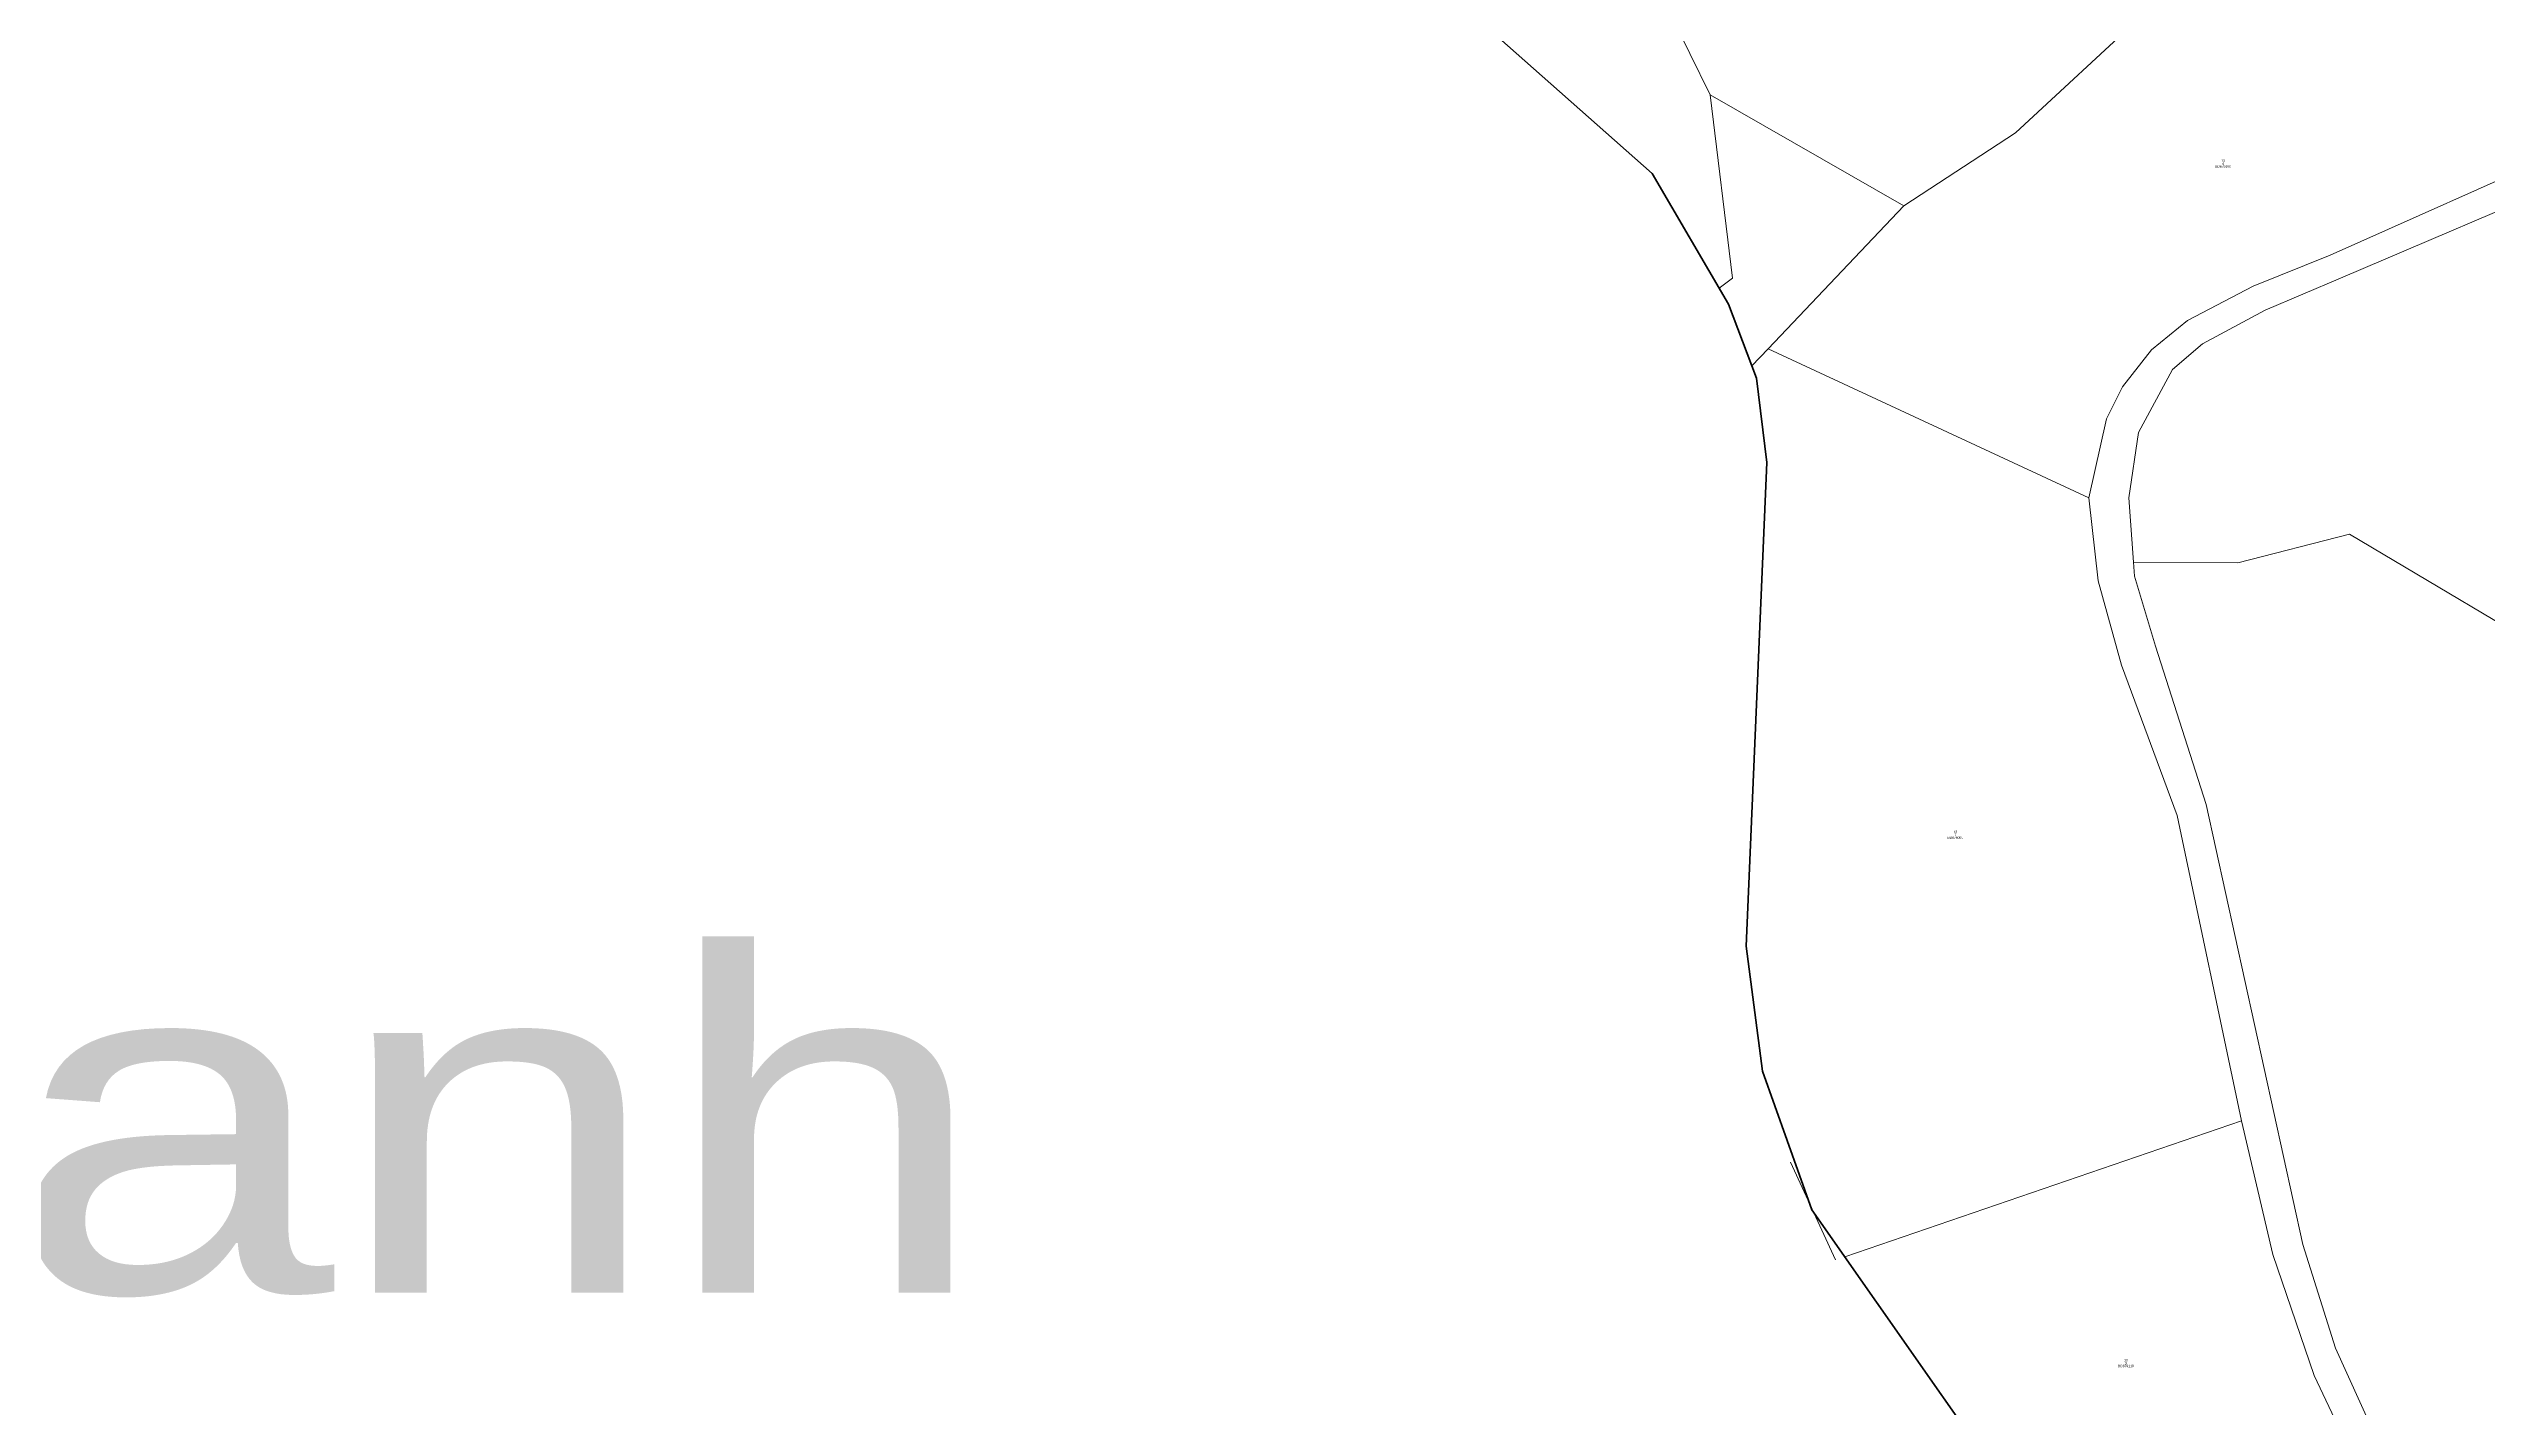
# Model space of a CAD drawing. Header units: metres. Extents: x 547915 to 556085, y 1814738 to 1822008.
# Drawn here: x 548419 to 548924, y 1818637 to 1818919 of the extents above; entities that cross this region are included whole.
import ezdxf
from ezdxf.enums import TextEntityAlignment as Align

# ---------------------------------------------------------------- set-up
doc = ezdxf.new("R2010")
doc.units = ezdxf.units.M
doc.header["$LTSCALE"] = 1.6
for name, color, linetype, lineweight in [('10', 7, 'Continuous', 13), ('23', 7, 'Continuous', 13), ('46', 7, 'Continuous', 35)]:
    doc.layers.add(name, color=color, linetype=linetype, lineweight=lineweight)
doc.layers.add('20', color=7, linetype='Continuous')
doc.layers.add('48', color=7, linetype='Continuous')

msp = doc.modelspace()

# ---------------------------------------------------------------- linework, layer by layer
at = {"layer": '10'}
for p, q in [((548841.32, 1818825.61), (548774.99, 1818856.46)), ((548790.86, 1818668.56), (548872.91, 1818696.69)), ((548788.93, 1818667.9), (548779.6, 1818688.12))]:
    msp.add_line(p, q, dxfattribs=at)
for points in [[(548737.76, 1818960.38), (548763.01, 1818909), (548803.1, 1818886.03)], [(548803.1, 1818886.03), (548826.18, 1818901.17), (548853, 1818926), (548854.22, 1818949.72)], [(548763.01, 1818909), (548767.63, 1818871.04), (548764.9, 1818868.98)], [(548771.62, 1818852.92), (548774.99, 1818856.46), (548803.1, 1818886.03)], [(548764.9, 1818868.98), (548766.84, 1818865.67), (548771.62, 1818852.92)], [(548779.15, 1818692.09), (548773.86, 1818706.95), (548770.45, 1818732.79), (548774.71, 1818832.93), (548772.58, 1818850.37), (548771.62, 1818852.92)], [(548850.55, 1818812.32), (548872.16, 1818812.19), (548895.27, 1818818.12), (548943.28, 1818789.55), (548963.56, 1818793.2), (548968.27, 1818801.16), (548979.71, 1818803.28), (549013.52, 1818794.42)], [(548790.86, 1818668.56), (548784.07, 1818678.26), (548779.15, 1818692.09)], [(548790.86, 1818668.56), (548838.05, 1818601.12), (548841.16, 1818594.05)]]:
    msp.add_lwpolyline(points, dxfattribs=at)
at = {"layer": '23'}
for points in [[(548841.32, 1818825.61), (548844.97, 1818841.99), (548848.28, 1818848.56), (548854.31, 1818856.26), (548861.73, 1818862.3), (548875.35, 1818869.41), (548891.29, 1818875.86), (548940.12, 1818897.62), (548956.23, 1818907.29), (548973.01, 1818918.81)], [(548850.55, 1818812.32), (548849.6, 1818825.59), (548851.64, 1818839.15), (548858.62, 1818852.19), (548864.84, 1818857.51), (548877.82, 1818864.44), (548893.42, 1818871.1), (548943.52, 1818892.43), (548960.3, 1818901.69), (548983.59, 1818918.3)], [(548872.91, 1818696.69), (548859.59, 1818759.84), (548848.13, 1818791), (548843.26, 1818808.42), (548841.32, 1818825.61)], [(548909.8, 1818612.68), (548904.76, 1818622.22), (548892.39, 1818649.61), (548885.57, 1818671.09), (548865.63, 1818762.14), (548855.13, 1818794.88), (548850.76, 1818809.37), (548850.55, 1818812.32)], [(548899.48, 1818619.6), (548887.95, 1818643.98), (548879.42, 1818669.02), (548872.91, 1818696.69)]]:
    msp.add_lwpolyline(points, dxfattribs=at)
at = {"layer": '46'}
msp.add_lwpolyline([(548652.8, 1818993.23), (548701.92, 1818936.24), (548751.01, 1818892.72), (548766.84, 1818865.67), (548772.58, 1818850.37), (548774.71, 1818832.93), (548770.45, 1818732.79), (548773.86, 1818706.95), (548784.07, 1818678.26), (548838.05, 1818601.12), (548855.56, 1818561.27), (548865.1, 1818500.06), (548860.33, 1818446.79), (548854.68, 1818417.45), (548807.1, 1818328.33), (548734.26, 1818239.64), (548683.07, 1818171.13), (548630, 1818110.18), (548584.92, 1818066.71), (548559.58, 1818030.48), (548539.92, 1818000), (548523.29, 1817800.64), (548523.2, 1817799.29), (548520.85, 1817763.94)], dxfattribs=at)

# ---------------------------------------------------------------- texts
at = {"layer": '20'}
for s, p in [('BD679100', (548869.105, 1818893.95)), ('BD679110', (548849.01, 1818645.69))]:
    msp.add_text(s, height=0.5, dxfattribs=at).set_placement(p, align=Align.CENTER)
for s, width, p in [('13', 0.95, (548869.105, 1818895.15)), ('4', 0.9, (548869.12, 1818894.55)), ('BD679091', 0.95, (548813.725, 1818755.02)), ('13', 0.95, (548813.745, 1818756.22)), ('7', 0.95, (548813.745, 1818755.62)), ('13', 0.95, (548849.005, 1818646.89)), ('9', 0.95, (548849.005, 1818646.29))]:
    msp.add_text(s, height=0.5, dxfattribs=dict(at, width=width)).set_placement(p, align=Align.CENTER)
at = {"layer": '48', "width": 1.3}
msp.add_text('X· Thanh', height=70, dxfattribs=at).set_placement((548363.52, 1818661.13), align=Align.CENTER)

doc.saveas('drawing.dxf')
